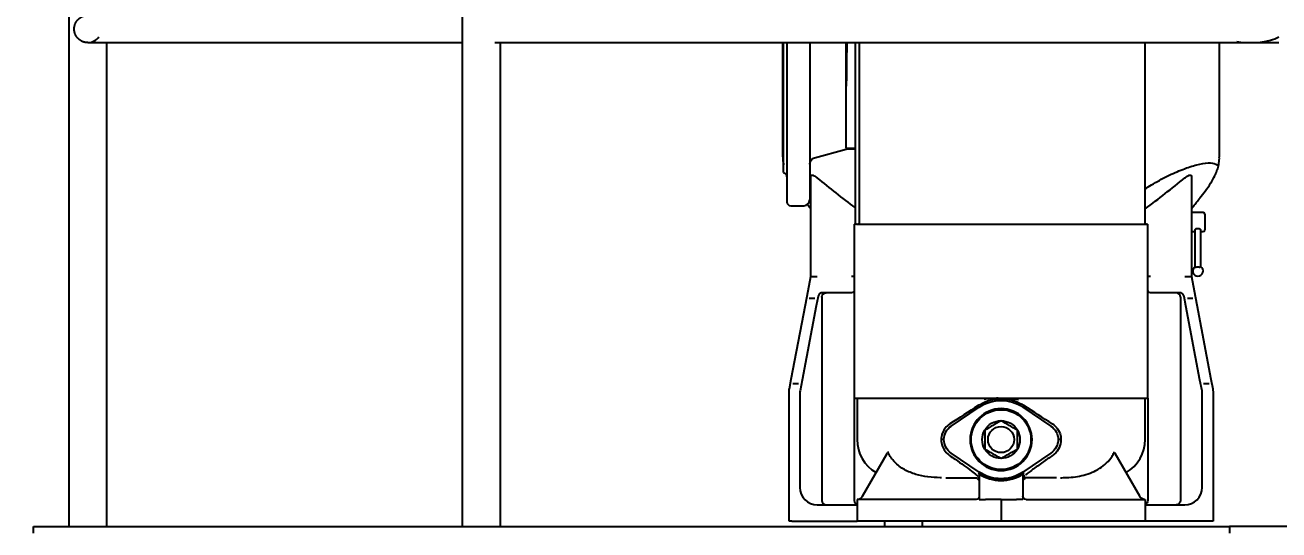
# Model space of a CAD drawing. Header units: millimetres. Extents: x -4 to 3776, y -4 to 4079.
# Drawn here: x 247.302 to 249.378, y 462.066 to 462.901 of the extents above; entities that cross this region are included whole.
import ezdxf
from ezdxf import colors
from ezdxf.entities.mleader import LeaderData, LeaderLine
from ezdxf.math import Vec2, Vec3

# ---------------------------------------------------------------- set-up
doc = ezdxf.new("R2010")
doc.units = ezdxf.units.MM
doc.layers.add('BK_kedu', color=255, linetype='Continuous')
doc.layers.add('EQUIPMENT', color=3, linetype='Continuous')
doc.styles.get("Standard").update_dxf_attribs({"font": 'arial.ttf'})

# ---------------------------------------------------------------- blocks, each defined once
blk = doc.blocks.new('fa dong ji')
at = {"layer": 'EQUIPMENT', "color": 3, "linetype": 'Continuous'}
for p, q in [((-1.1295, 17.3124), (-1.1295, 15.6114)), ((-0.478, 17.2671), (-0.478, 16.4352)), ((-0.478, 16.4352), (-0.478, 15.6114)), ((-1.098, 16.4124), (-1.0664, 16.4124)), ((-1.0665, 15.6114), (-1.0665, 16.4124)), ((-0.415, 15.6114), (-0.415, 16.4124)), ((0.0524, 16.4124), (0.0524, 16.2232)), ((0.054, 16.1974), (0.054, 16.4124)), ((0.0594, 16.4126), (0.0594, 16.1488)), ((0.0972, 16.4126), (0.0972, 16.1524)), ((0.1577, 16.3404), (0.1577, 16.413)), ((0.1728, 16.1118), (0.1728, 16.4124)), ((0.179, 16.4124), (0.179, 16.1136)), ((0.6525, 16.1136), (0.6525, 16.4124)), ((0.7756, 16.2232), (0.7756, 16.4124)), ((0.7976, 16.4124), (0.874, 16.4124)), ((0.1052, 16.2219), (0.1577, 16.236)), ((0.0524, 16.2234), (0.0524, 16.2231)), ((0.0524, 16.2232), (0.0524, 16.2232)), ((0.7756, 16.2234), (0.7756, 16.2231)), ((0.7756, 16.2232), (0.7756, 16.2232)), ((0.099, 16.0254), (0.099, 16.1914)), ((0.729, 16.1914), (0.729, 16.0254)), ((0.0658, 16.1424), (0.0872, 16.1424)), ((0.7488, 16.1311), (0.729, 16.1311)), ((0.171, 16.1118), (0.1728, 16.1118)), ((0.171, 16.1118), (0.171, 15.8238)), ((0.1744, 16.1118), (0.1728, 16.1118)), ((0.1744, 16.1118), (0.657, 16.1118)), ((0.657, 15.8238), (0.657, 16.1118)), ((0.7515, 16.1285), (0.7515, 16.1023)), ((0.729, 16.0996), (0.7353, 16.0996)), ((0.7353, 16.0411), (0.7353, 16.1022)), ((0.738, 16.1047), (0.7416, 16.1047)), ((0.7443, 16.1022), (0.7443, 16.0411)), ((0.7443, 16.0996), (0.7488, 16.0996)), ((0.0945, 16.0016), (0.099, 16.0254)), ((0.099, 16.0254), (0.1036, 16.0254)), ((0.1036, 16.0254), (0.1098, 16.0254)), ((0.171, 16.0254), (0.1665, 16.0254)), ((0.6615, 16.0254), (0.657, 16.0254)), ((0.7182, 16.0254), (0.7244, 16.0254)), ((0.7244, 16.0254), (0.729, 16.0254)), ((0.729, 16.0254), (0.7335, 16.0016)), ((0.09, 15.9784), (0.0945, 16.0016)), ((0.0965, 15.9894), (0.1056, 15.9894)), ((0.1111, 15.9925), (0.108, 15.9767)), ((0.117, 15.9912), (0.117, 15.6546)), ((0.1665, 15.9984), (0.1181, 15.9984)), ((0.7099, 15.9984), (0.6615, 15.9984)), ((0.711, 15.9912), (0.711, 15.6546)), ((0.72, 15.9767), (0.7169, 15.9925)), ((0.7224, 15.9894), (0.7315, 15.9894)), ((0.7335, 16.0016), (0.738, 15.9784)), ((0.0667, 15.8556), (0.09, 15.9784)), ((0.108, 15.9767), (0.0847, 15.8539)), ((0.7433, 15.8539), (0.72, 15.9767)), ((0.738, 15.9784), (0.7613, 15.8556)), ((0.0636, 15.8397), (0.0667, 15.8556)), ((0.0695, 15.848), (0.0787, 15.848)), ((0.0847, 15.8539), (0.0813, 15.8364)), ((0.7467, 15.8364), (0.7433, 15.8539)), ((0.7493, 15.848), (0.7585, 15.848)), ((0.7613, 15.8556), (0.7644, 15.8397)), ((0.063, 15.6204), (0.063, 15.833)), ((0.081, 15.833), (0.081, 15.6762)), ((0.171, 15.8238), (0.171, 15.6546)), ((0.171, 15.8238), (0.657, 15.8238)), ((0.1755, 15.822), (0.1755, 15.7554)), ((0.414, 15.8226), (0.414, 15.8206)), ((0.6525, 15.7554), (0.6525, 15.822)), ((0.657, 15.8238), (0.657, 15.6546)), ((0.747, 15.6762), (0.747, 15.833)), ((0.765, 15.833), (0.765, 15.6204)), ((0.3314, 15.7778), (0.3777, 15.8091)), ((0.4503, 15.8091), (0.4966, 15.7778)), ((0.3191, 15.7554), (0.315, 15.7554)), ((0.513, 15.7554), (0.5089, 15.7554)), ((0.1845, 15.6618), (0.2252, 15.7323)), ((0.3777, 15.7017), (0.3314, 15.733)), ((0.4966, 15.733), (0.4503, 15.7017)), ((0.6435, 15.6618), (0.6028, 15.7323)), ((0.3223, 15.6924), (0.3746, 15.6924)), ((0.3751, 15.6906), (0.3776, 15.6887)), ((0.378, 15.6924), (0.378, 15.6564)), ((0.414, 15.6882), (0.414, 15.6902)), ((0.45, 15.6924), (0.45, 15.6564)), ((0.4513, 15.6896), (0.4507, 15.6891)), ((0.5057, 15.6924), (0.4534, 15.6924)), ((0.2068, 15.6564), (0.1755, 15.6564)), ((0.1755, 15.6564), (0.1755, 15.6204)), ((0.3726, 15.6564), (0.2068, 15.6564)), ((0.378, 15.6564), (0.3882, 15.6564)), ((0.414, 15.6564), (0.3882, 15.6564)), ((0.414, 15.6564), (0.4398, 15.6564)), ((0.414, 15.6564), (0.414, 15.6204)), ((0.45, 15.6564), (0.4398, 15.6564)), ((0.4554, 15.6564), (0.6212, 15.6564)), ((0.6212, 15.6564), (0.6525, 15.6564)), ((0.6525, 15.6564), (0.6525, 15.6204)), ((0.1098, 15.6474), (0.1755, 15.6474)), ((0.6525, 15.6474), (0.7182, 15.6474)), ((-1.188, 15.6114), (0.792, 15.6114)), ((-1.188, 15.6006), (-1.188, 15.6114)), ((0.0675, 15.6204), (0.063, 15.6204)), ((0.0675, 15.6204), (0.1755, 15.6204)), ((0.2068, 15.6204), (0.1755, 15.6204)), ((0.414, 15.6204), (0.2068, 15.6204)), ((0.2209, 15.6204), (0.2209, 15.6114)), ((0.2839, 15.6114), (0.2839, 15.6204)), ((0.6212, 15.6204), (0.414, 15.6204)), ((0.6525, 15.6204), (0.6212, 15.6204)), ((0.7605, 15.6204), (0.6525, 15.6204)), ((0.765, 15.6204), (0.7605, 15.6204)), ((13.851, 15.6114), (0.792, 15.6114)), ((0.792, 15.6114), (0.792, 15.6006))]:
    blk.add_line(p, q, dxfattribs=at)
at = {"layer": 'EQUIPMENT', "color": 3, "linetype": 'Continuous', "extrusion": (0, 0, -1)}
blk.add_circle((-0.414, 15.7554), 0.0513, dxfattribs=at)
at = {"layer": 'EQUIPMENT', "color": 3, "linetype": 'Continuous'}
for radius in [0.0495, 0.0216]:
    blk.add_circle((0.414, 15.7554), radius, dxfattribs=at)
at = {"layer": 'EQUIPMENT', "color": 3, "linetype": 'Continuous', "extrusion": (0, 0, -1)}
for centre, radius, start, end in [((-0.108, 16.2115), 0.0108, 0, 75), ((-0.0504, 16.1892), 0.009, 113.5782, 180), ((-0.6543, 16.1136), 0.0018, 270, 0), ((-0.1242, 15.9912), 0.0072, 0, 90), ((-0.1665, 16.0029), 0.0045, 180, 270), ((-0.6615, 16.0029), 0.0045, 270, 0), ((-0.099, 15.833), 0.036, 0, 6.6734), ((-0.1737, 15.822), 0.0018, 90, 180), ((-0.414, 15.7554), 0.0648, 55.9442, 124.0558), ((-0.6543, 15.822), 0.0018, 0, 90), ((-0.729, 15.833), 0.036, 173.3266, 180), ((-0.3465, 15.7554), 0.027, 304.0558, 55.9442), ((-0.414, 15.7554), 0.0312, 30, 90), ((-0.414, 15.7554), 0.0312, 90, 150), ((-0.4815, 15.7554), 0.027, 124.0558, 235.9442), ((-0.414, 15.7554), 0.0312, 330, 30), ((-0.414, 15.7554), 0.0312, 150, 210), ((-0.414, 15.7554), 0.0312, 270, 330), ((-0.414, 15.7554), 0.0312, 210, 270), ((-0.414, 15.7554), 0.0648, 235.9442, 304.0558), ((-0.3726, 15.6618), 0.0054, 180, 270), ((-0.4554, 15.6618), 0.0054, 270, 0), ((-0.6498, 15.6546), 0.0072, 180, 247.9754), ((-0.7038, 15.6546), 0.0072, 180, 270)]:
    blk.add_arc(centre, radius, start, end, dxfattribs=at)
at = {"layer": 'EQUIPMENT', "color": 3, "linetype": 'Continuous'}
for centre, radius, start, end in [((0.0872, 16.1524), 0.00996, 270, 0), ((0.0658, 16.1488), 0.00636, 180, 270), ((0.7488, 16.1285), 0.0027, 0, 90), ((0.7488, 16.1023), 0.0027, 270, 0), ((0.7398, 16.0344), 0.00855, 121.7569, 270), ((0.7398, 16.0344), 0.00855, 270, 58.2431), ((0.1181, 15.9912), 0.0072, 90, 125.2835), ((0.7038, 15.9912), 0.0072, 0, 90), ((0.7099, 15.9912), 0.0072, 54.7165, 90), ((0.099, 15.833), 0.018, 170.6367, 180), ((0.729, 15.833), 0.018, 0, 9.3633), ((0.2385, 15.7554), 0.063, 180, 240.0314), ((0.5895, 15.7554), 0.063, 299.9686, 0), ((0.414, 15.7554), 0.0672, 235.9442, 304.0558), ((0.414, 15.7554), 0.0676, 237.0014, 302.9985), ((0.1098, 15.6762), 0.0288, 180, 270), ((0.7182, 15.6762), 0.0288, 270, 0), ((0.1242, 15.6546), 0.0072, 180, 270), ((0.1782, 15.6546), 0.0072, 180, 247.9754)]:
    blk.add_arc(centre, radius, start, end, dxfattribs=at)
blk.add_ellipse((0.7398, 16.0339), major_axis=(-0.00694, 0), ratio=0.995724, start_param=4.449983, end_param=4.974795, dxfattribs=at)
at = {"layer": 'EQUIPMENT', "color": 3, "linetype": 'Continuous', "extrusion": (0, 0, -1)}
for centre, major_axis, ratio, start_param, end_param in [((0.099, 15.833), (0, 0.036), 1, 4.828859, 4.90061), ((0.729, 15.833), (-0.036, 0), 1, 2.953371, 3.025122), ((0.414, 15.8622), (0.2382, 0.1623), 0.072309, 1.779306, 1.982465), ((0.414, 15.8622), (-0.2382, 0.1623), 0.072309, 4.30072, 4.50388), ((0.4138, 15.7554), (-0.0686, 0.0315), 0.999982, 4.820463, 4.83784), ((0.4142, 15.7554), (0.0755, 0.0031), 0.999995, 1.056238, 1.098248)]:
    blk.add_ellipse(centre, major_axis=major_axis, ratio=ratio, start_param=start_param, end_param=end_param, dxfattribs=at)
at = {"layer": 'EQUIPMENT', "color": 3, "linetype": 'Continuous'}
for points, weights, knots in [([(-1.098, 16.4124), (-1.106, 16.4124), (-1.1165, 16.4164), (-1.1205, 16.4269), (-1.1205, 16.4429), (-1.1165, 16.4534), (-1.106, 16.4574), (-1.098, 16.4574)], [0.58578643686, 0.585780228574, 0.552288889583, 0.585786437627, 0.585786437627, 0.552289017152, 0.585780037256, 0.585786436812], [0, 0, 0, 0, 0, 0.5, 0.5, 0.5, 1, 1, 1, 1, 1]), ([(0.1584, 16.4122), (0.1584, 16.4077), (0.1584, 16.4028), (0.1584, 16.3978), (0.1582, 16.3813), (0.1581, 16.3683), (0.1579, 16.3544), (0.1577, 16.3404)], [0.997767995194, 0.998553361847, 0.999374923106, 1, 1, 0.997008467928, 0.995512701892, 0.995512701892], [0, 0, 0, 0, 0, 0.31371, 0.31371, 0.31371, 1, 1, 1, 1, 1])]:
    blk.add_rational_spline(points, weights, degree=4, knots=knots, dxfattribs=at)
for points, knots in [([(-1.098, 16.4124), (-1.0937, 16.4124), (-1.0895, 16.4135), (-1.0833, 16.4177), (-1.0813, 16.4195), (-1.0795, 16.4221)], [0, 0, 0, 0, 0.672433, 0.672433, 1, 1, 1, 1]), ([(0.8041, 16.4142), (0.8223, 16.4118), (0.8416, 16.4111), (0.8648, 16.4177), (0.8696, 16.4195), (0.874, 16.4221)], [0, 0, 0, 0, 0.789788, 0.789788, 1, 1, 1, 1]), ([(-1.0664, 16.4124), (-1.0527, 16.4124), (-1.0273, 16.4124), (-0.9922, 16.4124), (-0.9629, 16.4124), (-0.939, 16.4124), (-0.9186, 16.4124), (-0.8995, 16.4124), (-0.8687, 16.4124), (-0.8262, 16.4124), (-0.7746, 16.4124), (-0.726, 16.4124), (-0.6817, 16.4124), (-0.6471, 16.4124), (-0.6204, 16.4124), (-0.5983, 16.4124), (-0.5709, 16.4124), (-0.5381, 16.4124), (-0.5066, 16.4124), (-0.486, 16.4124), (-0.478, 16.4124)], [0, 0, 0, 0, 0.069658, 0.129374, 0.179146, 0.218976, 0.251232, 0.283442, 0.316166, 0.408167, 0.500521, 0.578882, 0.656076, 0.726498, 0.755142, 0.792602, 0.839151, 0.894789, 0.959517, 1, 1, 1, 1]), ([(-0.4243, 16.4124), (-0.4182, 16.4124), (-0.4024, 16.4124), (-0.3781, 16.4124), (-0.3526, 16.4124), (-0.3306, 16.4124), (-0.312, 16.4124), (-0.2772, 16.4124), (-0.2054, 16.4124), (-0.1129, 16.4124), (-0.0185, 16.4124), (0.0567, 16.4124), (0.1242, 16.4124), (0.186, 16.4124), (0.2447, 16.4124), (0.3055, 16.4124), (0.365, 16.4124), (0.4094, 16.4124), (0.4406, 16.4124), (0.4617, 16.4124), (0.4859, 16.4124), (0.5139, 16.4124), (0.5457, 16.4124), (0.5836, 16.4124), (0.6283, 16.4124), (0.6801, 16.4124), (0.7371, 16.4124), (0.7769, 16.4124), (0.7976, 16.4124)], [0, 0, 0, 0, 0.01508, 0.038799, 0.059657, 0.077652, 0.092784, 0.105248, 0.163071, 0.26919, 0.332356, 0.394642, 0.453847, 0.498271, 0.5462, 0.598126, 0.64752, 0.692104, 0.707271, 0.724051, 0.743896, 0.766805, 0.79278, 0.821819, 0.859979, 0.902395, 0.949069, 1, 1, 1, 1]), ([(0.1577, 16.2379), (0.1577, 16.2393), (0.1577, 16.2413), (0.1577, 16.2492), (0.1577, 16.2569), (0.1577, 16.2762), (0.1577, 16.2878), (0.1577, 16.3131), (0.1577, 16.3267), (0.1577, 16.3404)], [0, 0, 0, 0, 0.145704, 0.145704, 0.430469, 0.430469, 0.715235, 0.715235, 1, 1, 1, 1]), ([(0.0527, 16.223), (0.0526, 16.2209), (0.0527, 16.2165), (0.0534, 16.2122), (0.0539, 16.2099)], [0, 0, 0, 0, 0.450322, 1, 1, 1, 1]), ([(0.6526, 16.1703), (0.656, 16.1725), (0.6595, 16.1747), (0.6717, 16.1821), (0.6804, 16.1869), (0.6978, 16.1956), (0.7065, 16.1994), (0.7229, 16.2058), (0.7309, 16.2084), (0.745, 16.212), (0.7513, 16.213), (0.7621, 16.2134), (0.7663, 16.2128), (0.7712, 16.2105), (0.7727, 16.2094), (0.7737, 16.208)], [0, 0, 0, 0, 0.067361, 0.067361, 0.234358, 0.234358, 0.401355, 0.401355, 0.568352, 0.568352, 0.735349, 0.735349, 0.902346, 0.902346, 1, 1, 1, 1]), ([(0.7432, 16.1554), (0.7463, 16.159), (0.7527, 16.1672), (0.7609, 16.1792), (0.7672, 16.1904), (0.7713, 16.1998), (0.774, 16.2086), (0.7754, 16.2165), (0.7754, 16.2214), (0.7753, 16.2229)], [0, 0, 0, 0, 0.174823, 0.390569, 0.584264, 0.705978, 0.822018, 0.943454, 1, 1, 1, 1]), ([(0.099, 16.1914), (0.099, 16.1921), (0.0993, 16.1927), (0.1004, 16.1933), (0.1014, 16.1932), (0.1047, 16.1922), (0.1074, 16.1905), (0.1098, 16.1885)], [0, 0, 0, 0, 0.25, 0.25, 0.5, 0.5, 1, 1, 1, 1]), ([(0.7182, 16.1885), (0.7194, 16.1895), (0.7206, 16.1904), (0.7232, 16.1919), (0.7244, 16.1926), (0.7266, 16.1932), (0.7276, 16.1933), (0.7287, 16.1927), (0.729, 16.1921), (0.729, 16.1914)], [0, 0, 0, 0, 0.25, 0.25, 0.5, 0.5, 0.75, 0.75, 1, 1, 1, 1]), ([(0.7293, 16.1371), (0.7304, 16.1385), (0.7329, 16.142), (0.7376, 16.1482), (0.7414, 16.153), (0.7434, 16.1554)], [0, 0, 0, 0, 0.290608, 0.651238, 1, 1, 1, 1]), ([(0.0932, 16.1445), (0.0945, 16.1428), (0.0965, 16.1402), (0.0981, 16.1379), (0.0987, 16.1371)], [0, 0, 0, 0, 0.605947, 1, 1, 1, 1]), ([(0.179, 16.1136), (0.179, 16.1134), (0.1789, 16.1133), (0.1789, 16.113), (0.1788, 16.1129), (0.1787, 16.1126), (0.1785, 16.1124), (0.1782, 16.1121), (0.1781, 16.112), (0.1777, 16.1119), (0.1775, 16.1118), (0.1772, 16.1118), (0.1772, 16.1118), (0.1771, 16.1118)], [0, 0, 0, 0, 0.181035, 0.181035, 0.30709, 0.30709, 0.521739, 0.521739, 0.736236, 0.736236, 0.952988, 0.952988, 1, 1, 1, 1]), ([(0.7353, 16.1022), (0.7353, 16.1025), (0.7354, 16.1027), (0.7356, 16.1033), (0.7359, 16.1036), (0.7363, 16.1041), (0.7366, 16.1042), (0.737, 16.1045), (0.7372, 16.1045), (0.7376, 16.1047), (0.7378, 16.1047), (0.738, 16.1047)], [0, 0, 0, 0, 0.267078, 0.267078, 0.566152, 0.566152, 0.748983, 0.748983, 0.88538, 0.88538, 1, 1, 1, 1]), ([(0.7416, 16.1047), (0.7418, 16.1047), (0.7421, 16.1046), (0.7425, 16.1045), (0.7427, 16.1044), (0.7431, 16.1042), (0.7434, 16.104), (0.7438, 16.1035), (0.744, 16.1032), (0.7442, 16.1026), (0.7443, 16.1024), (0.7443, 16.1022)], [0, 0, 0, 0, 0.132977, 0.132977, 0.264053, 0.264053, 0.476702, 0.476702, 0.775053, 0.775053, 1, 1, 1, 1]), ([(0.738, 16.0406), (0.7377, 16.0405), (0.7374, 16.0405), (0.7369, 16.0404), (0.7366, 16.0404), (0.7362, 16.0404), (0.736, 16.0405), (0.7356, 16.0406), (0.7355, 16.0406), (0.7353, 16.0408), (0.7353, 16.0409), (0.7353, 16.0411)], [0, 0, 0, 0, 0.20342, 0.20342, 0.407545, 0.407545, 0.602705, 0.602705, 0.796171, 0.796171, 1, 1, 1, 1]), ([(0.7443, 16.0411), (0.7443, 16.0409), (0.7443, 16.0408), (0.7441, 16.0406), (0.7439, 16.0405), (0.7435, 16.0404), (0.7433, 16.0404), (0.7428, 16.0404), (0.7426, 16.0404), (0.7421, 16.0405), (0.7418, 16.0405), (0.7416, 16.0406)], [0, 0, 0, 0, 0.215868, 0.215868, 0.432688, 0.432688, 0.636147, 0.636147, 0.829131, 0.829131, 1, 1, 1, 1]), ([(0.114, 15.9971), (0.1139, 15.997), (0.1138, 15.9969), (0.113, 15.9963), (0.1125, 15.9957), (0.1116, 15.9944), (0.1113, 15.9937), (0.1111, 15.9928), (0.1111, 15.9927), (0.1111, 15.9925)], [0, 0, 0, 0, 0.075104, 0.075104, 0.509508, 0.509508, 0.927973, 0.927973, 1, 1, 1, 1]), ([(0.7169, 15.9925), (0.7168, 15.9933), (0.7165, 15.994), (0.7158, 15.9953), (0.7153, 15.9959), (0.7145, 15.9967), (0.7143, 15.9969), (0.714, 15.9971)], [0, 0, 0, 0, 0.410761, 0.410761, 0.821485, 0.821485, 1, 1, 1, 1]), ([(0.3762, 15.8118), (0.3772, 15.8125), (0.3783, 15.8131), (0.3846, 15.8168), (0.3903, 15.8191), (0.4019, 15.8222), (0.4079, 15.823), (0.42, 15.823), (0.426, 15.8223), (0.4377, 15.8191), (0.4433, 15.8168), (0.4496, 15.8132), (0.4507, 15.8125), (0.4518, 15.8118)], [0, 0, 0, 0, 0.04793, 0.04793, 0.273711, 0.273711, 0.499491, 0.499491, 0.725271, 0.725271, 0.951052, 0.951052, 1, 1, 1, 1]), ([(0.3294, 15.7815), (0.3264, 15.7796), (0.3236, 15.7772), (0.3181, 15.7702), (0.3159, 15.7653), (0.3149, 15.7585), (0.3148, 15.757), (0.3148, 15.7554)], [0, 0, 0, 0, 0.355518, 0.355518, 0.852415, 0.852415, 1, 1, 1, 1]), ([(0.4986, 15.7815), (0.4987, 15.7814), (0.4988, 15.7814), (0.5022, 15.7792), (0.5052, 15.7765), (0.5098, 15.7699), (0.5116, 15.7661), (0.513, 15.7599), (0.5132, 15.7577), (0.5132, 15.7554)], [0, 0, 0, 0, 0.011177, 0.011177, 0.399518, 0.399518, 0.787859, 0.787859, 1, 1, 1, 1]), ([(0.387, 15.771), (0.387, 15.7658), (0.387, 15.7606), (0.387, 15.7502), (0.387, 15.745), (0.387, 15.7398)], [0, 0, 0, 0, 0.5, 0.5, 1, 1, 1, 1]), ([(0.441, 15.7398), (0.441, 15.745), (0.441, 15.7502), (0.441, 15.7606), (0.441, 15.7658), (0.441, 15.771)], [0, 0, 0, 0, 0.5, 0.5, 1, 1, 1, 1]), ([(0.3148, 15.7554), (0.3148, 15.7485), (0.3171, 15.7416), (0.3233, 15.7334), (0.3259, 15.731), (0.3288, 15.7291)], [0, 0, 0, 0, 0.66704, 0.66704, 1, 1, 1, 1]), ([(0.5132, 15.7554), (0.5132, 15.7508), (0.5122, 15.7462), (0.5084, 15.7379), (0.5056, 15.7341), (0.5011, 15.7304), (0.5002, 15.7297), (0.4992, 15.7291)], [0, 0, 0, 0, 0.44447, 0.44447, 0.888972, 0.888972, 1, 1, 1, 1]), ([(0.2284, 15.7338), (0.2281, 15.7338), (0.2277, 15.7338), (0.2268, 15.7338), (0.2265, 15.7338), (0.2261, 15.7338)], [0, 0, 0, 0, 0.570739, 0.570739, 1, 1, 1, 1]), ([(0.3155, 15.6924), (0.3148, 15.6924), (0.3141, 15.6924), (0.2997, 15.6925), (0.2861, 15.6939), (0.2664, 15.6998), (0.2601, 15.7024), (0.2482, 15.7091), (0.2426, 15.7133), (0.2335, 15.7228), (0.2297, 15.7281), (0.227, 15.7338)], [0, 0, 0, 0, 0.020643, 0.020643, 0.41768, 0.41768, 0.616199, 0.616199, 0.814717, 0.814717, 1, 1, 1, 1]), ([(0.3287, 15.7291), (0.3318, 15.727), (0.3349, 15.7249), (0.3429, 15.7194), (0.3478, 15.7161), (0.3569, 15.7095), (0.3613, 15.7062), (0.3684, 15.7007), (0.3712, 15.6984), (0.3732, 15.6966)], [0, 0, 0, 0, 0.180146, 0.180146, 0.466705, 0.466705, 0.753265, 0.753265, 1, 1, 1, 1]), ([(0.4992, 15.7291), (0.4938, 15.7254), (0.4882, 15.7216), (0.477, 15.7138), (0.4712, 15.7096), (0.4635, 15.7038), (0.4611, 15.7019), (0.4574, 15.6989), (0.4559, 15.6977), (0.4548, 15.6966)], [0, 0, 0, 0, 0.318657, 0.318657, 0.675668, 0.675668, 0.854173, 0.854173, 1, 1, 1, 1]), ([(0.5122, 15.6924), (0.5156, 15.6924), (0.5191, 15.6925), (0.5322, 15.6931), (0.5418, 15.6943), (0.5603, 15.6991), (0.5693, 15.7028), (0.5854, 15.713), (0.5926, 15.7197), (0.5989, 15.7298), (0.6, 15.7317), (0.601, 15.7338)], [0, 0, 0, 0, 0.101669, 0.101669, 0.379328, 0.379328, 0.656987, 0.656987, 0.934646, 0.934646, 1, 1, 1, 1]), ([(0.5996, 15.7338), (0.5999, 15.7338), (0.6003, 15.7338), (0.6012, 15.7338), (0.6015, 15.7338), (0.6019, 15.7338)], [0, 0, 0, 0, 0.570739, 0.570739, 1, 1, 1, 1]), ([(0.3759, 15.6945), (0.3763, 15.6939), (0.3766, 15.6933), (0.3768, 15.6924), (0.3767, 15.6922), (0.3765, 15.692)], [0, 0, 0, 0, 0.5, 0.5, 1, 1, 1, 1]), ([(0.4521, 15.6945), (0.4517, 15.6939), (0.4514, 15.6933), (0.4512, 15.6924), (0.4513, 15.6922), (0.4515, 15.692)], [0, 0, 0, 0, 0.5, 0.5, 1, 1, 1, 1]), ([(0.3765, 15.692), (0.3763, 15.692), (0.3762, 15.6919), (0.376, 15.6917), (0.3759, 15.6917), (0.3758, 15.6916), (0.3758, 15.6916), (0.3758, 15.6916)], [0, 0, 0, 0, 0.632941, 0.632941, 0.994005, 0.994005, 1, 1, 1, 1]), ([(0.4515, 15.692), (0.4517, 15.692), (0.4518, 15.6919), (0.452, 15.6917), (0.4521, 15.6917), (0.4522, 15.6916), (0.4522, 15.6916), (0.4522, 15.6916)], [0, 0, 0, 0, 0.632941, 0.632941, 0.994005, 0.994005, 1, 1, 1, 1]), ([(0.1763, 15.6564), (0.1778, 15.6564), (0.1794, 15.6568), (0.1823, 15.6586), (0.1837, 15.66), (0.1845, 15.6618)], [0, 0, 0, 0, 0.5, 0.5, 1, 1, 1, 1]), ([(0.6517, 15.6564), (0.6502, 15.6564), (0.6486, 15.6568), (0.6457, 15.6586), (0.6443, 15.66), (0.6435, 15.6618)], [0, 0, 0, 0, 0.5, 0.5, 1, 1, 1, 1])]:
    blk.add_open_spline(points, degree=3, knots=knots, dxfattribs=at)
for points in [[(0.1577, 16.2379), (0.1627, 16.2379), (0.1678, 16.2379), (0.1728, 16.2379)], [(0.1727, 16.236), (0.1677, 16.236), (0.1627, 16.236), (0.1577, 16.236)], [(0.1727, 16.1393), (0.1514, 16.1552), (0.1304, 16.1717), (0.1098, 16.1885)], [(0.6526, 16.1373), (0.6748, 16.1538), (0.6967, 16.171), (0.7182, 16.1885)], [(0.0632, 15.8372), (0.0633, 15.838), (0.0635, 15.8389), (0.0636, 15.8397)], [(0.7644, 15.8397), (0.7645, 15.8389), (0.7647, 15.838), (0.7648, 15.8372)], [(0.0813, 15.8364), (0.0813, 15.8362), (0.0813, 15.8361), (0.0812, 15.8359)], [(0.4094, 15.8238), (0.4013, 15.8238), (0.3934, 15.8232), (0.3854, 15.822)], [(0.4186, 15.8238), (0.4267, 15.8238), (0.4346, 15.8232), (0.4426, 15.822)], [(0.7468, 15.8359), (0.7467, 15.8361), (0.7467, 15.8362), (0.7467, 15.8364)], [(0.414, 15.7866), (0.4095, 15.784), (0.4005, 15.7788), (0.3915, 15.7736), (0.387, 15.771)], [(0.441, 15.771), (0.4365, 15.7736), (0.4275, 15.7788), (0.4185, 15.784), (0.414, 15.7866)], [(0.387, 15.7398), (0.3915, 15.7372), (0.4005, 15.732), (0.4095, 15.7268), (0.414, 15.7242)], [(0.414, 15.7242), (0.4185, 15.7268), (0.4275, 15.732), (0.4365, 15.7372), (0.441, 15.7398)], [(0.2261, 15.7338), (0.2258, 15.7333), (0.2255, 15.7328), (0.2252, 15.7323)], [(0.6019, 15.7338), (0.6022, 15.7333), (0.6025, 15.7328), (0.6028, 15.7323)], [(0.3759, 15.6945), (0.3753, 15.695), (0.3747, 15.6956), (0.374, 15.6963)], [(0.376, 15.7), (0.3761, 15.6999), (0.3762, 15.6998), (0.3763, 15.6997)], [(0.3763, 15.6997), (0.3773, 15.6987), (0.378, 15.6975), (0.378, 15.6958)], [(0.378, 15.6958), (0.378, 15.6947), (0.378, 15.6936), (0.378, 15.6924)], [(0.4517, 15.6997), (0.4507, 15.6987), (0.45, 15.6975), (0.45, 15.6958)], [(0.45, 15.6958), (0.45, 15.6947), (0.45, 15.6936), (0.45, 15.6924)], [(0.452, 15.7), (0.4519, 15.6999), (0.4518, 15.6998), (0.4517, 15.6997)], [(0.4521, 15.6945), (0.4527, 15.695), (0.4533, 15.6956), (0.454, 15.6963)]]:
    blk.add_open_spline(points, degree=3, dxfattribs=at)

msp = doc.modelspace()

# ---------------------------------------------------------------- block references
at = {"color": 4, "lineweight": 25}
msp.add_blockref('fa dong ji', (248.5042, 446.4596), dxfattribs=at)

# ---------------------------------------------------------------- leaders
at = {"layer": 'BK_kedu'}
ml = msp.add_multileader_mtext('Standard', dxfattribs=at)
ml.set_content('', color=256)
ml.set_leader_properties()
ml.build(insert=Vec2(0, 0))
ml.multileader.update_dxf_attribs({"text_right_attachment_type": 6, "dogleg_length": 0.36, "arrow_head_size": 0.18})
ctx = ml.context
ctx.base_point, ctx.char_height, ctx.arrow_head_size, ctx.landing_gap_size, ctx.plane_origin = Vec3(3775.9986, 4079.3284), 0.18, 0.18, 0.09, Vec3(3774.6386, 4079.3284)
ctx.right_attachment = 6
notes = []
notes.append((ctx, [(0, (0, 0, 0), (0, 0), (1, 0), 1, [])]))
ctx.mtext.insert, ctx.mtext.flow_direction = Vec3(3776.0886, 4079.4184), 5
for ctx, leaders in notes:
    for number, flags, end, landing, length, lines in leaders:
        leader = LeaderData()
        leader.index, (leader.has_last_leader_line, leader.has_dogleg_vector, leader.attachment_direction) = number, flags
        leader.last_leader_point, leader.dogleg_vector, leader.dogleg_length = Vec3(end), Vec3(landing), length
        for number, points, colour, breaks in lines:
            line = LeaderLine()
            line.index, line.vertices, line.color, line.breaks = number, Vec3.list(points), colors.encode_raw_color(colour), breaks
            leader.lines.append(line)
        ctx.leaders.append(leader)

doc.saveas('drawing.dxf')
